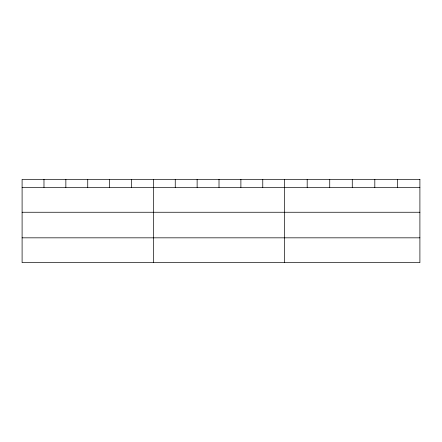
<?xml version="1.0" encoding="UTF-8"?>
<svg xmlns="http://www.w3.org/2000/svg" width="442" height="442" viewBox="0 0 442 442"><rect width="100%" height="100%" fill="white"/><g stroke="black" fill="none" stroke-linecap="round" stroke-linejoin="round"><path stroke-width="0.66" d="M22.1 187.425L419.9 187.425M22.1 212.254L419.9 212.254M22.1 237.829L419.9 237.829M397.358 179.341L397.358 187.425M374.816 179.341L374.816 187.425M352.274 179.341L352.274 187.425M329.732 179.341L329.732 187.425M307.19 179.341L307.19 187.425M284.648 179.341L284.648 262.659M262.769 179.341L262.769 187.425M240.89 179.341L240.89 187.425M219.011 179.341L219.011 187.425M197.132 179.341L197.132 187.425M175.253 179.341L175.253 187.425M153.374 179.341L153.374 262.659M131.495 179.341L131.495 187.425M109.616 179.341L109.616 187.425M87.737 179.341L87.737 187.425M65.858 179.341L65.858 187.425M43.979 179.341L43.979 187.425M419.9 179.341L22.1 179.341L22.1 262.659L419.9 262.659L419.9 179.341"/></g></svg>
